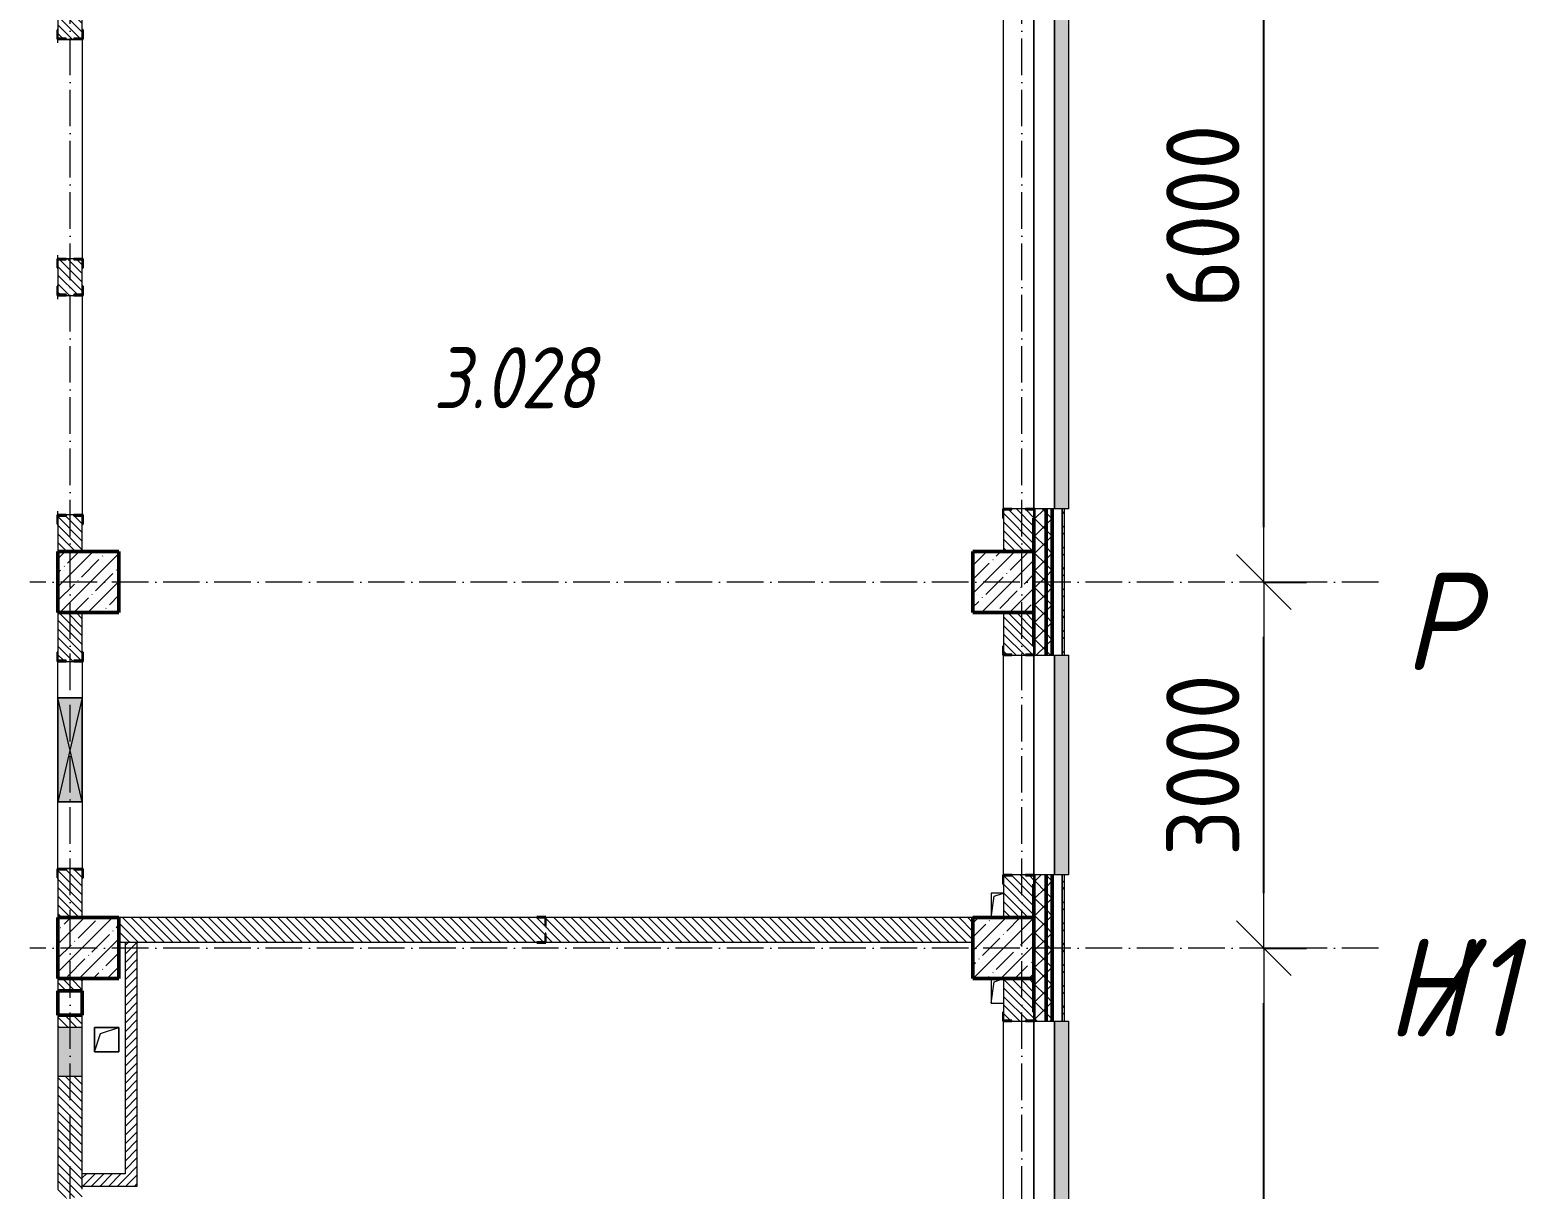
# Model space of a CAD drawing. Header units: millimetres. Extents: x 2294 to 908349, y -83289 to 219220.
# Drawn here: x 258605 to 270875, y 29381 to 38881 of the extents above; entities that cross this region are included whole.
import ezdxf

# ---------------------------------------------------------------- set-up
doc = ezdxf.new("R2010")
doc.units = ezdxf.units.MM
doc.linetypes.add('50_200_ШТРИХ_1Т_ш5_п1_п1_', pattern=[700, 500, -100, 0, -100])
for name, color, linetype, lineweight in [('A-____-____-DIMS', 7, 'Continuous', 9), ('A-DETL-GENF-OTLN', 7, 'Continuous', 9), ('A-FLOR-____-OTLN', 7, 'Continuous', 9), ('A-GENM-____-MCUT', 7, 'Continuous', 25), ('A-GENM-____-OTLN', 7, 'Continuous', 9), ('A-GENM-____-OTLN-1', 7, 'Continuous', 25), ('A-GLAZ-____-OTLN', 7, 'Continuous', 9), ('A-WALL-____-MCUT-2', 7, 'Continuous', 50), ('A-WALL-____-MCUT-3', 7, 'Continuous', 9), ('A-WALL-____-OTLN', 7, 'Continuous', 9), ('A-WALL-____-PATT-1', 7, 'Continuous', 9), ('A-WALL-FNSH-MCUT-1', 7, 'Continuous', 9), ('I-WALL-____-OTLN', 7, 'Continuous', 9), ('S-COLS-____-MCUT', 7, 'Continuous', 50), ('S-COLS-____-OTLN', 7, 'Continuous', 9), ('S-GRID-____-IDEN', 7, 'Continuous', 9), ('S-GRID-____-OTLN-1', 7, '50_200_ШТРИХ_1Т_ш5_п1_п1_', 9), ('Марки помещений', 7, 'Continuous', 9)]:
    doc.layers.add(name, color=color, linetype=linetype, lineweight=lineweight)
doc.layers.add('A-GLAZ-____-OTLN-1', color=7, linetype='Continuous', lineweight=9, true_color=0xc0c0c0)
doc.styles.add('ISOCPEUR_I', font='isocpeui.ttf', dxfattribs={"width": 0.9, "height": 2.5})
doc.styles.add('ISOCPEUR_I_2', font='isocpeui.ttf', dxfattribs={"width": 0.85, "height": 2.3})
doc.styles.add('СПДС', font='isocpeur.ttf', dxfattribs={"width": 0.9})
doc.dimstyles.new('Размера А3', dxfattribs={"dimtxt": 800, "dimasz": 450, "dimexe": 350, "dimexo": 100, "dimgap": 200, "dimtad": 1, "dimdec": 0, "dimrnd": 10, "dimzin": 0, "dimdsep": 46, "dimtxsty": 'СПДС', "dimblk": 'ARROWHEAD_6', "dimcen": 1, "dimclrd": 5, "dimclre": 5, "dimclrt": 5, "dimazin": 0, "dimtfac": 1, "dimtdec": 0, "dimtmove": 2, "dimatfit": 3, "dimfxl": 1, "dimtolj": 1, "dimtzin": 0, "dimarcsym": 0})
pattern_1 = [(135, (165583.507, 6025.276), (-35.35534, -35.35534), [])]
pattern_2 = [(45, (165583.51, 6025.28), (-70.71068, 70.71068), []), (135, (165583.51, 6025.28), (-70.71068, -70.71068), [])]
pattern_3 = [(45, (165583.507, 6025.276), (-35.35534, 35.35534), [])]

# ---------------------------------------------------------------- blocks, each defined once
blk = doc.blocks.new('ARROWHEAD_6')
at = {"color": 0, "linetype": 'Continuous'}
for p, q in [((-0.5, -0.5), (0.5, 0.5)), ((0, 0), (-1, 0))]:
    blk.add_line(p, q, dxfattribs=at)
blk = doc.blocks.new('*D2703')
at = {"layer": 'A-____-____-DIMS', "color": 0, "lineweight": -2, "transparency": 16777216}
for p, q in [((268712, 31356), (269068, 31356)), ((268718, 25806), (268718, 30906)), ((268712, 25356), (269068, 25356))]:
    blk.add_line(p, q, dxfattribs=at)
at = {"layer": 'Defpoints', "color": 0, "transparency": 16777216}
for p in [(268612, 31356), (268718, 31356), (268612, 25356)]:
    blk.add_point(p, dxfattribs=at)
at = {"layer": 'A-____-____-DIMS', "color": 0, "lineweight": -2, "transparency": 16777216, "xscale": 450, "yscale": 450, "zscale": 450}
for p, rotation in [((268718, 31356), 90), ((268718, 25356), 270)]:
    blk.add_blockref('ARROWHEAD_6', p, dxfattribs=dict(at, rotation=rotation))
at = {"layer": 'A-____-____-DIMS', "color": 0, "transparency": 16777216, "insert": (268218, 28356), "char_height": 600, "attachment_point": 5, "rotation": 90, "style": 'СПДС'}
blk.add_mtext('\\A1;6000', dxfattribs=at)
blk = doc.blocks.new('*D2704')
at = {"layer": 'A-____-____-DIMS', "color": 0, "lineweight": -2, "transparency": 16777216}
for p, q in [((268712, 34356), (269068, 34356)), ((268718, 31806), (268718, 33906)), ((268712, 31356), (269068, 31356))]:
    blk.add_line(p, q, dxfattribs=at)
at = {"layer": 'Defpoints', "color": 0, "transparency": 16777216}
for p in [(268612, 34356), (268718, 34356), (268612, 31356)]:
    blk.add_point(p, dxfattribs=at)
at = {"layer": 'A-____-____-DIMS', "color": 0, "lineweight": -2, "transparency": 16777216, "xscale": 450, "yscale": 450, "zscale": 450}
for p, rotation in [((268718, 34356), 90), ((268718, 31356), 270)]:
    blk.add_blockref('ARROWHEAD_6', p, dxfattribs=dict(at, rotation=rotation))
at = {"layer": 'A-____-____-DIMS', "color": 0, "transparency": 16777216, "insert": (268218, 32856), "char_height": 600, "attachment_point": 5, "rotation": 90, "style": 'СПДС'}
blk.add_mtext('\\A1;3000', dxfattribs=at)
blk = doc.blocks.new('*D2705')
at = {"layer": 'A-____-____-DIMS', "color": 0, "lineweight": -2, "transparency": 16777216}
for p, q in [((268712, 40356), (269068, 40356)), ((268718, 34806), (268718, 39906)), ((268712, 34356), (269068, 34356))]:
    blk.add_line(p, q, dxfattribs=at)
at = {"layer": 'Defpoints', "color": 0, "transparency": 16777216}
for p in [(268612, 40356), (268718, 40356), (268612, 34356)]:
    blk.add_point(p, dxfattribs=at)
at = {"layer": 'A-____-____-DIMS', "color": 0, "lineweight": -2, "transparency": 16777216, "xscale": 450, "yscale": 450, "zscale": 450}
for p, rotation in [((268718, 40356), 90), ((268718, 34356), 270)]:
    blk.add_blockref('ARROWHEAD_6', p, dxfattribs=dict(at, rotation=rotation))
at = {"layer": 'A-____-____-DIMS', "color": 0, "transparency": 16777216, "insert": (268218, 37356), "char_height": 600, "attachment_point": 5, "rotation": 90, "style": 'СПДС'}
blk.add_mtext('\\A1;6000', dxfattribs=at)
blk = doc.blocks.new('BSC_Колонна _Прямоугольная - 500х500-V31-АР1_План отверстий 3 этажа в осях 1-64_А-ГГ')
at = {"layer": 'S-COLS-____-OTLN'}
h = blk.add_hatch(dxfattribs=at)
h.set_pattern_fill('FP_68', color=256, style=0, pattern_type=2)
h.set_pattern_definition([(45, (-101000, -25331.04), (-114.04925, 114.04925), []), (45, (-100885.95, -25331.04), (-114.04925, 114.04925), [201.613, -40.323, 3.353, -36.97])])
h.paths.add_polyline_path([(-250, -250), (250, -250), (250, 250), (-250, 250)], flags=0)
at = {"layer": 'S-COLS-____-MCUT'}
for p, q in [((250, 250), (-250, 250)), ((-250, 250), (-250, -250)), ((250, -250), (250, 250)), ((-250, -250), (250, -250))]:
    blk.add_line(p, q, dxfattribs=at)
blk = doc.blocks.new('BSC_Колонна _Прямоугольная - 500х500-V32-АР1_План отверстий 3 этажа в осях 1-64_А-ГГ')
at = {"layer": 'S-COLS-____-OTLN'}
h = blk.add_hatch(dxfattribs=at)
h.set_pattern_fill('FP_69', color=256, style=0, pattern_type=2)
h.set_pattern_definition([(45, (-93500, -25331.04), (-114.04925, 114.04925), []), (45, (-93385.95, -25331.04), (-114.04925, 114.04925), [201.613, -40.323, 3.353, -36.97])])
h.paths.add_polyline_path([(-250, -250), (250, -250), (250, 250), (-250, 250)], flags=0)
at = {"layer": 'S-COLS-____-MCUT'}
for p, q in [((250, 250), (-250, 250)), ((-250, 250), (-250, -250)), ((250, -250), (250, 250)), ((-250, -250), (250, -250))]:
    blk.add_line(p, q, dxfattribs=at)
blk = doc.blocks.new('BSC_Колонна _Прямоугольная - 500х500-V39-АР1_План отверстий 3 этажа в осях 1-64_А-ГГ')
at = {"layer": 'S-COLS-____-OTLN'}
h = blk.add_hatch(dxfattribs=at)
h.set_pattern_fill('FP_76', color=256, style=0, pattern_type=2)
h.set_pattern_definition([(45, (-101000, -28331.04), (-114.04925, 114.04925), []), (45, (-100885.95, -28331.04), (-114.04925, 114.04925), [201.613, -40.323, 3.353, -36.97])])
h.paths.add_polyline_path([(-250, -250), (250, -250), (250, 250), (-250, 250), (-250, -76)], flags=0)
at = {"layer": 'S-COLS-____-MCUT'}
for p, q in [((250, 250), (-250, 250)), ((-250, 250), (-250, -250)), ((250, -250), (250, 250)), ((-250, -250), (250, -250))]:
    blk.add_line(p, q, dxfattribs=at)
blk = doc.blocks.new('BSC_Колонна _Прямоугольная - 500х500-V40-АР1_План отверстий 3 этажа в осях 1-64_А-ГГ')
at = {"layer": 'S-COLS-____-OTLN'}
h = blk.add_hatch(dxfattribs=at)
h.set_pattern_fill('FP_77', color=256, style=0, pattern_type=2)
h.set_pattern_definition([(45, (-93500, -28331.04), (-114.04925, 114.04925), []), (45, (-93385.95, -28331.04), (-114.04925, 114.04925), [201.613, -40.323, 3.353, -36.97])])
h.paths.add_polyline_path([(-250, -250), (250, -250), (250, 250), (-250, 250), (-250, -76)], flags=0)
at = {"layer": 'S-COLS-____-MCUT'}
for p, q in [((250, 250), (-250, 250)), ((-250, 250), (-250, -250)), ((250, -250), (250, 250)), ((-250, -250), (250, -250))]:
    blk.add_line(p, q, dxfattribs=at)
blk = doc.blocks.new('Фахверк_СКБ_Уголок - 250_2700-27497298-АР1_План отверстий 3 этажа в осях 1-64_А-ГГ')
at = {"layer": 'A-GENM-____-MCUT'}
for p, q in [((200, 181), (125, 181)), ((125, 181), (125, 106)), ((131, 106), (131, 175)), ((131, 175), (200, 175)), ((200, 175), (200, 181)), ((125, 106), (131, 106)), ((131, -6), (125, -6)), ((125, -6), (125, -81)), ((125, -81), (200, -81)), ((131, -75), (131, -6)), ((200, -75), (131, -75)), ((200, -81), (200, -75))]:
    blk.add_line(p, q, dxfattribs=at)
blk = doc.blocks.new('154_Стойка_СКБ_Уголок - СМ-2480_200-28346303-АР1_План отверстий 3 этажа в осях 1-64_А-ГГ')
at = {"layer": 'A-GENM-____-MCUT'}
for p, q in [((125, 156), (125, 81)), ((200, 156), (125, 156)), ((131, 81), (131, 150)), ((131, 150), (200, 150)), ((200, 150), (200, 156)), ((125, 81), (131, 81)), ((131, 19), (125, 19)), ((125, 19), (125, -56)), ((131, -50), (131, 19)), ((125, -56), (200, -56)), ((200, -50), (131, -50)), ((200, -56), (200, -50))]:
    blk.add_line(p, q, dxfattribs=at)
blk = doc.blocks.new('Стойка_Влож_Полоса боковая - Полоса-28213942-АР1_План отверстий 3 этажа в осях 1-64_А-ГГ')
at = {"layer": 'A-GENM-____-OTLN'}
for p, q in [((-5, 60), (0, 60)), ((-5, -60), (-5, 60)), ((0, 31), (0, -31)), ((0, -60), (-5, -60))]:
    blk.add_line(p, q, dxfattribs=at)
blk = doc.blocks.new('Фахверк_СКБ_Уголок - 200_3960-28268576-АР1_План отверстий 3 этажа в осях 1-64_А-ГГ')
at = {"layer": 'A-GENM-____-MCUT'}
for p, q in [((200, 156), (125, 156)), ((125, 156), (125, 81)), ((131, 81), (131, 150)), ((131, 150), (200, 150)), ((200, 150), (200, 156)), ((125, 81), (131, 81)), ((131, 19), (125, 19)), ((125, 19), (125, -56)), ((131, -50), (131, 19)), ((125, -56), (200, -56)), ((200, -50), (131, -50)), ((200, -56), (200, -50))]:
    blk.add_line(p, q, dxfattribs=at)
blk = doc.blocks.new('Фахверк_СКБ_Уголок - 200_3960_зеркало-28268689-АР1_План отверстий 3 этажа в осях 1-64_А-ГГ')
at = {"layer": 'A-GENM-____-MCUT'}
for p, q in [((200, 156), (125, 156)), ((125, 156), (125, 81)), ((131, 81), (131, 150)), ((131, 150), (200, 150)), ((200, 150), (200, 156)), ((125, 81), (131, 81)), ((131, 19), (125, 19)), ((125, 19), (125, -56)), ((131, -50), (131, 19)), ((125, -56), (200, -56)), ((200, -50), (131, -50)), ((200, -56), (200, -50))]:
    blk.add_line(p, q, dxfattribs=at)
blk = doc.blocks.new('Фахверк_СКБ_Уголок - 200_3550-28267367-АР1_План отверстий 3 этажа в осях 1-64_А-ГГ')
at = {"layer": 'A-GENM-____-MCUT'}
for p, q in [((200, 156), (125, 156)), ((125, 156), (125, 81)), ((131, 81), (131, 150)), ((131, 150), (200, 150)), ((200, 150), (200, 156)), ((125, 81), (131, 81)), ((131, 19), (125, 19)), ((125, 19), (125, -56)), ((131, -50), (131, 19)), ((125, -56), (200, -56)), ((200, -50), (131, -50)), ((200, -56), (200, -50))]:
    blk.add_line(p, q, dxfattribs=at)
blk = doc.blocks.new('AR_Отверстие Ниша - Лючок-35576413-АР1_План отверстий 3 этажа в осях 1-64_А-ГГ')
at = {"layer": 'A-GLAZ-____-OTLN'}
blk.add_hatch(color=256, dxfattribs=at).paths.add_polyline_path([(200, -100), (200, 100), (-200, 100), (-200, -100)], flags=0)
for p, q in [((200, 100), (-200, 100)), ((-200, 100), (-200, -100)), ((200, -100), (200, 100)), ((-200, -100), (200, -100))]:
    blk.add_line(p, q, dxfattribs=at)
blk = doc.blocks.new('AR_Отверстие прямоугольное _в плите_ - AR_Отверстие прямоугольное _в плите_-30458127-АР1_План отверстий 3 этажа в осях 1-64_А-ГГ')
at = {"layer": 'A-GENM-____-OTLN'}
for p, q in [((100, 100), (-100, 100)), ((-100, 100), (-100, -100)), ((-100, -100), (-50, 50)), ((-50, 50), (100, 100)), ((100, -100), (100, 100)), ((-100, -100), (100, -100))]:
    blk.add_line(p, q, dxfattribs=at)
blk = doc.blocks.new('AR_Отверстие прямоугольное _в плите_ - AR_Отверстие прямоугольное _в плите_-V179-АР1_План отверстий 3 этажа в осях 1-64_А-ГГ')
at = {"layer": 'A-GENM-____-OTLN'}
for p, q in [((50, 100), (-50, 100)), ((-50, 100), (-50, -100)), ((-50, -100), (-25, 75)), ((-25, 75), (50, 100))]:
    blk.add_line(p, q, dxfattribs=at)
blk = doc.blocks.new('AR_Отверстие прямоугольное _в плите_ - AR_Отверстие прямоугольное _в плите_-V178-АР1_План отверстий 3 этажа в осях 1-64_А-ГГ')
at = {"layer": 'A-GENM-____-OTLN'}
for p, q in [((-50, 100), (-50, -100)), ((-50, -100), (-25, 75)), ((-25, 75), (50, 100)), ((-50, -100), (50, -100))]:
    blk.add_line(p, q, dxfattribs=at)
blk = doc.blocks.new('Отлив_СКБ - Отлив витража_120_НВФ-31885687-АР1_План отверстий 3 этажа в осях 1-64_А-ГГ')
at = {"layer": 'A-GLAZ-____-OTLN-1'}
for points in [[(0, 0), (0, -2), (1800, -2), (1800, 0), (534, 0)], [(0, -2), (0, -120), (1800, -120), (1800, -2), (534, -2)]]:
    blk.add_hatch(color=256, dxfattribs=at).paths.add_polyline_path(points, flags=0)
at = {"layer": 'A-GLAZ-____-OTLN'}
for p, q in [((0, 0), (1800, 0)), ((1800, -2), (0, -2)), ((0, -120), (0, -83)), ((0, -120), (1800, -120)), ((1800, -83), (1800, -120))]:
    blk.add_line(p, q, dxfattribs=at)
blk = doc.blocks.new('Отлив_СКБ - Отлив витража_120_НВФ-31885688-АР1_План отверстий 3 этажа в осях 1-64_А-ГГ')
at = {"layer": 'A-GLAZ-____-OTLN-1'}
for points in [[(4275, -2), (4800, -2), (4800, 0), (0, 0), (0, -2), (740, -2)], [(4275, -120), (4800, -120), (4800, -2), (0, -2), (0, -120), (740, -120)]]:
    blk.add_hatch(color=256, dxfattribs=at).paths.add_polyline_path(points, flags=0)
at = {"layer": 'A-GLAZ-____-OTLN'}
for p, q in [((0, 0), (4800, 0)), ((4800, -2), (0, -2)), ((0, -120), (0, -83)), ((0, -120), (4800, -120)), ((4800, -83), (4800, -120))]:
    blk.add_line(p, q, dxfattribs=at)
blk = doc.blocks.new('BSC_Колонна _Прямоугольная1 - 200х200 _металл_-35216022-АР1_План отверстий 3 этажа в осях 1-64_А-ГГ')
at = {"layer": 'S-COLS-____-MCUT'}
for p, q in [((100, 100), (-100, 100)), ((-100, 100), (-100, -100)), ((100, -100), (100, 100)), ((-100, -100), (100, -100))]:
    blk.add_line(p, q, dxfattribs=at)
blk = doc.blocks.new('AR_Отверстие прямоугольное _в стене_ - AR_Отверстие прямоугольное _в стене__ОВ-36927705-АР1_План отверстий 3 этажа в осях 1-64_А-ГГ')
at = {"layer": 'A-GLAZ-____-OTLN'}
blk.add_hatch(color=256, dxfattribs=at).paths.add_polyline_path([(-425, 100), (-425, -100), (425, -100), (425, 100)], flags=0)
at = {"layer": 'A-DETL-GENF-OTLN'}
for p, q in [((-425, -100), (-425, 100)), ((-425, 100), (425, 100)), ((425, 100), (-425, -100)), ((-425, 100), (425, -100)), ((425, 100), (-425, 100)), ((-425, 100), (-425, -100)), ((425, 100), (425, -100)), ((425, -100), (425, 100)), ((425, -100), (-425, -100)), ((-425, -100), (425, -100))]:
    blk.add_line(p, q, dxfattribs=at)
blk = doc.blocks.new('3floor')
at = {"layer": 'A-WALL-____-PATT-1'}
h = blk.add_hatch(dxfattribs=at)
h.set_pattern_fill('FP_1', color=256, style=0, pattern_type=2)
h.set_pattern_definition(pattern_2)
h.paths.add_polyline_path([(266934, 4006), (266934, 4956), (266840, 4956), (266840, 4881), (266834, 4881), (266834, 4006)], flags=0)
h.paths.add_polyline_path([(266840, 6756), (266934, 6756), (266934, 7956), (266840, 7956), (266840, 7881), (266834, 7881), (266834, 6831), (266840, 6831), (266840, 6759)], flags=0)
h.paths.add_polyline_path([(266934, 9756), (266934, 10956), (266840, 10956), (266840, 10881), (266834, 10881), (266834, 9831), (266840, 9831), (266840, 9756)], flags=0)
h.paths.add_polyline_path([(266934, 12756), (266934, 13956), (266840, 13956), (266840, 13881), (266834, 13881), (266834, 12831), (266840, 12831), (266840, 12756)], flags=0)
h.paths.add_polyline_path([(266840, 15756), (266934, 15756), (266934, 16956), (266840, 16956), (266840, 16881), (266834, 16881), (266834, 15831), (266840, 15831), (266840, 15762)], flags=0)
h.paths.add_polyline_path([(266840, 21756), (266934, 21756), (266934, 22956), (266840, 22956), (266840, 22881), (266834, 22881), (266834, 21831), (266840, 21831), (266840, 21762)], flags=0)
h.paths.add_polyline_path([(266840, 24756), (266934, 24756), (266934, 25956), (266840, 25956), (266840, 25881), (266834, 25881), (266834, 24831), (266840, 24831), (266840, 24762)], flags=0)
h.paths.add_polyline_path([(266934, 27756), (266934, 28956), (266840, 28956), (266840, 28881), (266834, 28881), (266834, 27831), (266840, 27831), (266840, 27756)], flags=0)
h.paths.add_polyline_path([(266840, 30756), (266934, 30756), (266934, 31956), (266840, 31956), (266840, 31881), (266834, 31881), (266834, 30831), (266840, 30831), (266840, 30762)], flags=0)
h.paths.add_polyline_path([(266934, 33756), (266934, 34956), (266840, 34956), (266840, 34881), (266834, 34881), (266834, 33831), (266840, 33831), (266840, 33756)], flags=0)
h.paths.add_polyline_path([(266934, 39756), (266934, 40956), (266840, 40956), (266840, 40881), (266834, 40881), (266834, 39831), (266840, 39831), (266840, 39756)], flags=0)
h.paths.add_polyline_path([(266840, 42756), (266934, 42756), (266934, 43956), (266840, 43956), (266840, 43881), (266834, 43881), (266834, 42831), (266840, 42831), (266840, 42762)], flags=0)
h.paths.add_polyline_path([(266934, 45756), (266934, 46956), (266840, 46956), (266840, 46881), (266834, 46881), (266834, 45831), (266840, 45831), (266840, 45756)], flags=0)
h.paths.add_polyline_path([(266934, 51756), (266934, 52821), (266834, 52821), (266834, 51831), (266840, 51831), (266840, 51756)], flags=0)
h = blk.add_hatch(dxfattribs=at)
h.set_pattern_fill('FP_1', color=256, style=0, pattern_type=2)
h.set_pattern_definition(pattern_2)
h.paths.add_polyline_path([(266934, 3956), (266984, 3956), (266984, 4956), (266934, 4956), (266934, 4006)], flags=0)
h.paths.add_polyline_path([(266934, 6756), (266984, 6756), (266984, 7956), (266934, 7956), (266934, 6759)], flags=0)
h.paths.add_polyline_path([(266984, 9756), (266984, 10956), (266934, 10956), (266934, 9756)], flags=0)
h.paths.add_polyline_path([(266984, 12756), (266984, 13956), (266934, 13956), (266934, 12756)], flags=0)
h.paths.add_polyline_path([(266934, 15756), (266984, 15756), (266984, 16956), (266934, 16956), (266934, 16220)], flags=0)
h.paths.add_polyline_path([(266934, 21756), (266984, 21756), (266984, 22956), (266934, 22956), (266934, 22240)], flags=0)
h.paths.add_polyline_path([(266984, 24756), (266984, 25956), (266934, 25956), (266934, 24756)], flags=0)
h.paths.add_polyline_path([(266984, 27756), (266984, 28956), (266934, 28956), (266934, 27756)], flags=0)
h.paths.add_polyline_path([(266934, 30756), (266984, 30756), (266984, 31956), (266934, 31956), (266934, 30840)], flags=0)
h.paths.add_polyline_path([(266934, 33756), (266984, 33756), (266984, 34956), (266934, 34956), (266934, 34280)], flags=0)
h.paths.add_polyline_path([(266934, 39756), (266984, 39756), (266984, 40956), (266934, 40956), (266934, 40301)], flags=0)
h.paths.add_polyline_path([(266984, 42756), (266984, 43956), (266934, 43956), (266934, 42756)], flags=0)
h.paths.add_polyline_path([(266934, 45756), (266984, 45756), (266984, 46956), (266934, 46956), (266934, 46321)], flags=0)
h.paths.add_polyline_path([(266934, 51756), (266984, 51756), (266984, 52821), (266934, 52821), (266934, 52341)], flags=0)
h = blk.add_hatch(dxfattribs=at)
h.set_pattern_fill('FP_3', color=256, style=0, pattern_type=2)
h.set_pattern_definition([(45, (165583.51, 6025.28), (-85.53659, 85.53659), []), (45, (165640.53, 6025.28), (-85.53659, 85.53659), [])])
h.paths.add_polyline_path([(267064, 3856), (267084, 3856), (267084, 4956), (267064, 4956), (267064, 3876)], flags=0)
h.paths.add_polyline_path([(267084, 6756), (267084, 7956), (267064, 7956), (267064, 6756)], flags=0)
h.paths.add_polyline_path([(267064, 9756), (267084, 9756), (267084, 10956), (267064, 10956), (267064, 10199)], flags=0)
h.paths.add_polyline_path([(267064, 12756), (267084, 12756), (267084, 13956), (267064, 13956), (267064, 12780)], flags=0)
h.paths.add_polyline_path([(267084, 15756), (267084, 16956), (267064, 16956), (267064, 15756)], flags=0)
h.paths.add_polyline_path([(267084, 21756), (267084, 22956), (267064, 22956), (267064, 21756)], flags=0)
h.paths.add_polyline_path([(267084, 24756), (267084, 25956), (267064, 25956), (267064, 24756)], flags=0)
h.paths.add_polyline_path([(267084, 27756), (267084, 28956), (267064, 28956), (267064, 27756)], flags=0)
h.paths.add_polyline_path([(267064, 30756), (267084, 30756), (267084, 31956), (267064, 31956), (267064, 30840)], flags=0)
h.paths.add_polyline_path([(267084, 33756), (267084, 34956), (267064, 34956), (267064, 33756)], flags=0)
h.paths.add_polyline_path([(267084, 39756), (267084, 40956), (267064, 40956), (267064, 39756)], flags=0)
h.paths.add_polyline_path([(267064, 42756), (267084, 42756), (267084, 43956), (267064, 43956), (267064, 42881)], flags=0)
h.paths.add_polyline_path([(267084, 45756), (267084, 46956), (267064, 46956), (267064, 45756)], flags=0)
h.paths.add_polyline_path([(267084, 51756), (267084, 52821), (267064, 52821), (267064, 51756)], flags=0)
h = blk.add_hatch(dxfattribs=at)
h.set_pattern_fill('FP_6', color=256, style=0, pattern_type=2)
h.set_pattern_definition(pattern_1)
h.paths.add_polyline_path([(259034, 34606), (259034, 34900), (258965, 34900), (258965, 34906), (258903, 34906), (258903, 34900), (258834, 34900), (258834, 34606)], flags=0)
h.paths.add_polyline_path([(258903, 36706), (258965, 36706), (258965, 36712), (259034, 36712), (259034, 37000), (258965, 37000), (258965, 37006), (258903, 37006), (258903, 37000), (258834, 37000), (258834, 36712), (258903, 36712)], flags=0)
h.paths.add_polyline_path([(258903, 38806), (258965, 38806), (258965, 38812), (259034, 38812), (259034, 40106), (258834, 40106), (258834, 38812), (258903, 38812)], flags=0)
h = blk.add_hatch(dxfattribs=at)
h.set_pattern_fill('FP_6', color=256, style=0, pattern_type=2)
h.set_pattern_definition(pattern_1)
h.paths.add_polyline_path([(266584, 34606), (266834, 34606), (266834, 34950), (266765, 34950), (266765, 34956), (266653, 34956), (266653, 34950), (266584, 34950), (266584, 34881)], flags=0)
h.paths.add_polyline_path([(266653, 39756), (266765, 39756), (266765, 39762), (266834, 39762), (266834, 40106), (266584, 40106), (266584, 39762), (266653, 39762)], flags=0)
h = blk.add_hatch(dxfattribs=at)
h.set_pattern_fill('FP_6', color=256, style=0, pattern_type=2)
h.set_pattern_definition(pattern_1)
h.paths.add_polyline_path([(258994, 31606), (259034, 31606), (259034, 32000), (258965, 32000), (258965, 32006), (258903, 32006), (258903, 32000), (258834, 32000), (258834, 31606), (258874, 31606)], flags=0)
h.paths.add_polyline_path([(258903, 33706), (258965, 33706), (258965, 33712), (259034, 33712), (259034, 34106), (258834, 34106), (258834, 33712), (258903, 33712)], flags=0)
h = blk.add_hatch(dxfattribs=at)
h.set_pattern_fill('FP_6', color=256, style=0, pattern_type=2)
h.set_pattern_definition(pattern_1)
h.paths.add_polyline_path([(266584, 31606), (266834, 31606), (266834, 31950), (266765, 31950), (266765, 31956), (266653, 31956), (266653, 31950), (266584, 31950), (266584, 31700)], flags=0)
h.paths.add_polyline_path([(266765, 33756), (266765, 33762), (266834, 33762), (266834, 34106), (266584, 34106), (266584, 33762), (266653, 33762), (266653, 33756)], flags=0)
h = blk.add_hatch(dxfattribs=at)
h.set_pattern_fill('FP_6', color=256, style=0, pattern_type=2)
h.set_pattern_definition(pattern_1)
h.paths.add_polyline_path([(266334, 31406), (266334, 31606), (262834, 31606), (262834, 31537), (262828, 31537), (262828, 31606), (259334, 31606), (259334, 31406), (262828, 31406), (262828, 31475), (262834, 31475), (262834, 31406), (266315, 31406)], flags=0)
h = blk.add_hatch(dxfattribs=at)
h.set_pattern_fill('FP_5', color=256, style=0, pattern_type=2)
h.set_pattern_definition(pattern_3)
h.paths.add_polyline_path([(259484, 29406), (259484, 31406), (259384, 31406), (259384, 29406)], flags=0)
h = blk.add_hatch(dxfattribs=at)
h.set_pattern_fill('FP_6', color=256, style=0, pattern_type=2)
h.set_pattern_definition(pattern_1)
h.paths.add_polyline_path([(258834, 25606), (259034, 25606), (259034, 27006), (258834, 27006)], flags=0)
h.paths.add_polyline_path([(258834, 28006), (259034, 28006), (259034, 28400), (258965, 28400), (258965, 28406), (258903, 28406), (258903, 28400), (258834, 28400), (258834, 28331)], flags=0)
h.paths.add_polyline_path([(258965, 29306), (258965, 29312), (259034, 29312), (259034, 30306), (258834, 30306), (258834, 29312), (258903, 29312), (258903, 29306)], flags=0)
h.paths.add_polyline_path([(258878, 30706), (259034, 30706), (259034, 30806), (258834, 30806), (258834, 30706)], flags=0)
h.paths.add_polyline_path([(259034, 31006), (259034, 31106), (258834, 31106), (258834, 31006), (258845, 31006)], flags=0)
h = blk.add_hatch(dxfattribs=at)
h.set_pattern_fill('FP_6', color=256, style=0, pattern_type=2)
h.set_pattern_definition(pattern_1)
h.paths.add_polyline_path([(266834, 25606), (266834, 25950), (266765, 25950), (266765, 25956), (266653, 25956), (266653, 25950), (266584, 25950), (266584, 25606)], flags=0)
h.paths.add_polyline_path([(266765, 27756), (266765, 27762), (266834, 27762), (266834, 28950), (266765, 28950), (266765, 28956), (266653, 28956), (266653, 28950), (266584, 28950), (266584, 27762), (266653, 27762), (266653, 27756)], flags=0)
h.paths.add_polyline_path([(266653, 30756), (266765, 30756), (266765, 30762), (266834, 30762), (266834, 31106), (266584, 31106), (266584, 30762), (266653, 30762)], flags=0)
h = blk.add_hatch(dxfattribs=at)
h.set_pattern_fill('FP_5', color=256, style=0, pattern_type=2)
h.set_pattern_definition(pattern_3)
h.paths.add_polyline_path([(259034, 29406), (259384, 29406), (259384, 29506), (259034, 29506)], flags=0)
at = {"layer": 'A-FLOR-____-OTLN'}
for p, q in [((259134, 30706), (259334, 30706)), ((259134, 30506), (259134, 30706)), ((259334, 30706), (259334, 30506)), ((259334, 30506), (259134, 30506))]:
    blk.add_line(p, q, dxfattribs=at)
at = {"layer": 'A-WALL-____-MCUT-2'}
for p, q in [((266834, 34881), (266834, 34606)), ((266834, 34606), (266834, 34881)), ((266934, 33756), (266934, 34956)), ((266984, 33756), (266984, 34956)), ((266834, 34106), (266834, 33831)), ((266834, 33831), (266834, 34106)), ((266934, 30756), (266934, 31956)), ((266984, 30756), (266984, 31956)), ((266834, 31881), (266834, 31606)), ((266834, 31606), (266834, 31881)), ((266834, 31106), (266834, 30831)), ((266834, 30831), (266834, 31106))]:
    blk.add_line(p, q, dxfattribs=at)
at = {"layer": 'A-WALL-____-MCUT-3'}
for p, q in [((258834, 40106), (258834, 38881)), ((259034, 38881), (259034, 40106)), ((258965, 37006), (258903, 37006)), ((258834, 36931), (258834, 36781)), ((259034, 36781), (259034, 36931)), ((258903, 36706), (258965, 36706)), ((258965, 34906), (258903, 34906)), ((266584, 34881), (266584, 34606)), ((266765, 34956), (266653, 34956)), ((267064, 34956), (266840, 34956)), ((267064, 33756), (267064, 34956)), ((258834, 34831), (258834, 34606)), ((259034, 34606), (259034, 34831)), ((258834, 34106), (258834, 33781)), ((259034, 33781), (259034, 34106)), ((266584, 34106), (266584, 33831)), ((266653, 33756), (266765, 33756)), ((266840, 33756), (267064, 33756)), ((258903, 33706), (258965, 33706)), ((258834, 31931), (258834, 31606)), ((259034, 31606), (259034, 31931)), ((266765, 31956), (266653, 31956)), ((267064, 31956), (266840, 31956)), ((267064, 30756), (267064, 31956)), ((266584, 31881), (266584, 31606)), ((262759, 31606), (259334, 31606)), ((266334, 31606), (262834, 31606)), ((259334, 31406), (262759, 31406)), ((262834, 31406), (266334, 31406)), ((258834, 31106), (258834, 31006)), ((259034, 31006), (259034, 31106)), ((266584, 31106), (266584, 30831)), ((258834, 30806), (258834, 30706)), ((259034, 30706), (259034, 30806)), ((266653, 30756), (266765, 30756)), ((266840, 30756), (267064, 30756)), ((258834, 30306), (258834, 29381)), ((259034, 29381), (259034, 30306))]:
    blk.add_line(p, q, dxfattribs=at)
at = {"layer": 'A-WALL-____-OTLN'}
for p, q in [((266584, 34956), (266584, 39756)), ((266834, 34956), (266834, 39756)), ((266834, 39756), (266834, 34956)), ((266584, 31956), (266584, 33756)), ((266834, 31956), (266834, 33756)), ((266834, 33756), (266834, 31956)), ((266584, 28956), (266584, 30756)), ((266834, 28956), (266834, 30756)), ((266834, 30756), (266834, 28956))]:
    blk.add_line(p, q, dxfattribs=at)
at = {"layer": 'A-WALL-FNSH-MCUT-1'}
for p, q in [((267084, 34956), (267064, 34956)), ((267064, 34956), (267064, 33756)), ((267084, 33756), (267084, 34956)), ((267064, 33756), (267084, 33756)), ((267084, 31956), (267064, 31956)), ((267064, 31956), (267064, 30756)), ((267084, 30756), (267084, 31956)), ((259384, 31406), (259384, 29506)), ((259484, 29406), (259484, 31406)), ((267064, 30756), (267084, 30756)), ((259384, 29506), (259034, 29506)), ((259034, 29406), (259484, 29406))]:
    blk.add_line(p, q, dxfattribs=at)
at = {"layer": 'I-WALL-____-OTLN'}
for p, q in [((258834, 38776), (258834, 38806)), ((259034, 38806), (259034, 37006)), ((258834, 37006), (258834, 37036)), ((258834, 36676), (258834, 36706)), ((259034, 36706), (259034, 34906)), ((258834, 34906), (258834, 34936)), ((258834, 33406), (258834, 33706)), ((259034, 33706), (259034, 33406)), ((258834, 32006), (258834, 32556)), ((259034, 32556), (259034, 32006))]:
    blk.add_line(p, q, dxfattribs=at)
at = {"layer": 'A-GENM-____-OTLN'}
for p, rotation in [((258934, 38806), 89.99999999999991), ((258934, 32006), 269.9999999999999)]:
    blk.add_blockref('Стойка_Влож_Полоса боковая - Полоса-28213942-АР1_План отверстий 3 этажа в осях 1-64_А-ГГ', p, dxfattribs=dict(at, rotation=rotation))
for name, p in [('AR_Отверстие прямоугольное _в плите_ - AR_Отверстие прямоугольное _в плите_-V179-АР1_План отверстий 3 этажа в осях 1-64_А-ГГ', (266534, 31706)), ('AR_Отверстие прямоугольное _в плите_ - AR_Отверстие прямоугольное _в плите_-V178-АР1_План отверстий 3 этажа в осях 1-64_А-ГГ', (266534, 31006)), ('AR_Отверстие прямоугольное _в плите_ - AR_Отверстие прямоугольное _в плите_-30458127-АР1_План отверстий 3 этажа в осях 1-64_А-ГГ', (259234, 30606))]:
    blk.add_blockref(name, p, dxfattribs=at)
at = {"layer": 'A-GENM-____-OTLN-1'}
for name, p, rotation in [('154_Стойка_СКБ_Уголок - СМ-2480_200-28346303-АР1_План отверстий 3 этажа в осях 1-64_А-ГГ', (258984, 38681), 89.9999999999999), ('Фахверк_СКБ_Уголок - 200_3960-28268576-АР1_План отверстий 3 этажа в осях 1-64_А-ГГ', (258884, 37131), 269.9999999999999), ('Фахверк_СКБ_Уголок - 200_3960_зеркало-28268689-АР1_План отверстий 3 этажа в осях 1-64_А-ГГ', (258984, 36581), 89.9999999999999), ('Фахверк_СКБ_Уголок - 200_3960-28268576-АР1_План отверстий 3 этажа в осях 1-64_А-ГГ', (258884, 35031), 269.9999999999999), ('Фахверк_СКБ_Уголок - 250_2700-27497298-АР1_План отверстий 3 этажа в осях 1-64_А-ГГ', (266659, 35081), 269.9999999999999), ('Фахверк_СКБ_Уголок - 200_3960-28268576-АР1_План отверстий 3 этажа в осях 1-64_А-ГГ', (258984, 33581), 89.9999999999999), ('Фахверк_СКБ_Уголок - 250_2700-27497298-АР1_План отверстий 3 этажа в осях 1-64_А-ГГ', (266759, 33631), 89.9999999999999), ('154_Стойка_СКБ_Уголок - СМ-2480_200-28346303-АР1_План отверстий 3 этажа в осях 1-64_А-ГГ', (258884, 32131), 269.9999999999999), ('Фахверк_СКБ_Уголок - 250_2700-27497298-АР1_План отверстий 3 этажа в осях 1-64_А-ГГ', (266659, 32081), 269.9999999999999), ('Фахверк_СКБ_Уголок - 200_3550-28267367-АР1_План отверстий 3 этажа в осях 1-64_А-ГГ', (262959, 31556), 180), ('Фахверк_СКБ_Уголок - 250_2700-27497298-АР1_План отверстий 3 этажа в осях 1-64_А-ГГ', (266759, 30631), 89.9999999999999)]:
    blk.add_blockref(name, p, dxfattribs=dict(at, rotation=rotation))
at = {"layer": 'A-GLAZ-____-OTLN'}
for name, p, rotation in [('Отлив_СКБ - Отлив витража_120_НВФ-31885688-АР1_План отверстий 3 этажа в осях 1-64_А-ГГ', (267001, 34956), 90), ('Отлив_СКБ - Отлив витража_120_НВФ-31885687-АР1_План отверстий 3 этажа в осях 1-64_А-ГГ', (267001, 31956), 90), ('AR_Отверстие прямоугольное _в стене_ - AR_Отверстие прямоугольное _в стене__ОВ-36927705-АР1_План отверстий 3 этажа в осях 1-64_А-ГГ', (258934, 32981), 269.9999999999999), ('AR_Отверстие Ниша - Лючок-35576413-АР1_План отверстий 3 этажа в осях 1-64_А-ГГ', (258934, 30506), 269.9999999999999), ('Отлив_СКБ - Отлив витража_120_НВФ-31885687-АР1_План отверстий 3 этажа в осях 1-64_А-ГГ', (267001, 28956), 90)]:
    blk.add_blockref(name, p, dxfattribs=dict(at, rotation=rotation))
at = {"layer": 'S-COLS-____-OTLN'}
for name, p in [('BSC_Колонна _Прямоугольная - 500х500-V40-АР1_План отверстий 3 этажа в осях 1-64_А-ГГ', (259084, 34356)), ('BSC_Колонна _Прямоугольная - 500х500-V39-АР1_План отверстий 3 этажа в осях 1-64_А-ГГ', (266584, 34356)), ('BSC_Колонна _Прямоугольная - 500х500-V32-АР1_План отверстий 3 этажа в осях 1-64_А-ГГ', (259084, 31356)), ('BSC_Колонна _Прямоугольная - 500х500-V31-АР1_План отверстий 3 этажа в осях 1-64_А-ГГ', (266584, 31356))]:
    blk.add_blockref(name, p, dxfattribs=at)
at = {"layer": 'S-COLS-____-OTLN', "rotation": 270.0000000000001}
blk.add_blockref('BSC_Колонна _Прямоугольная1 - 200х200 _металл_-35216022-АР1_План отверстий 3 этажа в осях 1-64_А-ГГ', (258934, 30906), dxfattribs=at)
at = {"layer": 'Марки помещений', "insert": (261910, 36281), "char_height": 500, "width": 785.65, "attachment_point": 1, "style": 'ISOCPEUR_I_2'}
blk.add_mtext('3.028', dxfattribs=at)
blk = doc.blocks.new('3osi')
at = {"layer": 'S-GRID-____-OTLN-1', "color": 251, "ltscale": 0.6, "true_color": 0x636466}
for p, q in [((258933.5, 1542.7), (258933.5, 55906.2)), ((266733.5, 1542.7), (266733.5, 55906.2)), ((269657.9, 34356.3), (258604.8, 34356.3)), ((269657.9, 31356.3), (258604.8, 31356.3))]:
    blk.add_line(p, q, dxfattribs=at)
at = {"layer": 'S-GRID-____-IDEN', "char_height": 800, "attachment_point": 1, "style": 'ISOCPEUR_I'}
for s, insert, width in [('\\fISOCPEUR|b0|i1|c204|p34|;\\W.9;Р', (269865.1, 34432.4), 223.671), ('\\fISOCPEUR|b0|i1|c204|p34|;\\W.9;Н', (269722.4, 31432.4), 223.671), ('/1', (269907, 31432.4), 346.329)]:
    blk.add_mtext(s, dxfattribs=dict(at, insert=insert, width=width))
at = {"layer": 'A-____-____-DIMS'}
for base, p1, p2, picture, middle in [((268717.7, 40356.3), (268611.7, 34356.3), (268611.7, 40356.3), '*D2705', (268217.7, 37356.3)), ((268717.7, 34356.3), (268611.7, 31356.3), (268611.7, 34356.3), '*D2704', (268217.7, 32856.3)), ((268717.7, 31356.3), (268611.7, 25356.3), (268611.7, 31356.3), '*D2703', (268217.7, 28356.3))]:
    dim = blk.add_linear_dim(base=base, p1=p1, p2=p2, angle=90, dimstyle='Размера А3', override={"dimtxt": 600, "dimclrd": 0, "dimclre": 0, "dimclrt": 0}, dxfattribs=at)
    dim.commit()
    dim.dimension.update_dxf_attribs({"geometry": picture, "text_midpoint": middle})

msp = doc.modelspace()

# ---------------------------------------------------------------- block references
for name in ['3osi', '3floor']:
    msp.add_blockref(name, (0, 0))

doc.saveas('drawing.dxf')
